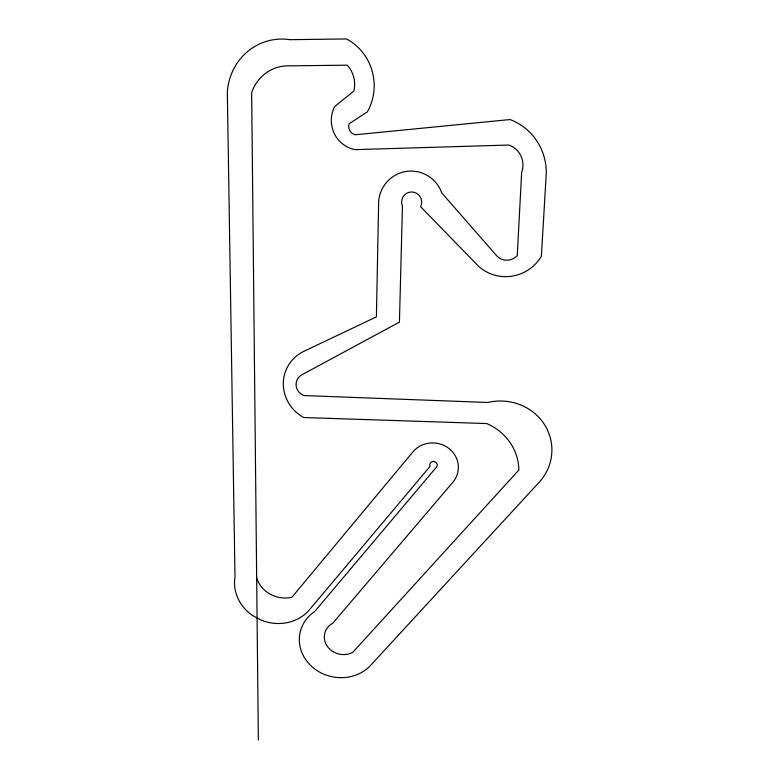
<?xml version="1.0" encoding="UTF-8"?>
<svg xmlns="http://www.w3.org/2000/svg" width="779" height="779" viewBox="0 0 779 779"><rect width="100%" height="100%" fill="white"/><g stroke="black" fill="none" stroke-linecap="round" stroke-linejoin="round"><path stroke-width="1.17" d="M258.346 740.05L251.656 92.594A41.784 39.846 73 0 1 290.187 65.835L347.259 65.183A27.479 26.243 79.8 0 1 353.832 91.124L334.717 106.46A29.446 28.443 81.5 0 0 355.049 149.636L508.755 145.03A21.598 21.023 -63.1 0 1 521.667 172.422L517.246 255.59A14.032 13.759 -39.9 0 1 495.95 254.918L441.839 193.017A32.961 32.591 85.8 0 0 378.584 205.461L376.403 316.858L302.797 351.835A38.901 37.275 24.2 0 0 283.313 384.31A38.901 37.275 24.2 0 0 303.674 417.525L486.768 423.562A54.773 51.774 1.3 0 1 518.872 470.049L352.741 652.374A18.638 16.826 11.8 0 1 327.18 646.132A18.638 16.826 11.8 0 1 332.906 623.073L453.446 481.549A25.512 24.159 5.1 0 0 447.818 447.643A25.512 24.159 5.1 0 0 412.12 452.833L291.921 597.24A28.395 25.95 17.4 0 1 256.671 578.028M402.461 206.172L399.423 322.136L302.768 374.3A12.006 11.481 25.9 0 0 296.069 384.982A12.006 11.481 25.9 0 0 303.713 395.547L487.781 402.47A51.95 49.243 -3.8 0 1 544.833 425.159A51.95 49.243 -3.8 0 1 537.89 483.652L370.22 665.782A40.304 36.35 12 0 1 310.587 665.402A40.304 36.35 12 0 1 314.765 611.437L435.665 468.043A3.768 3.574 5 0 0 436.746 463.301A3.768 3.574 5 0 0 431.819 461.879A3.768 3.574 5 0 0 430.018 466.417L310.159 608.935A41.988 38.22 17.5 0 1 260.614 619.899L252.464 615.429A41.988 38.22 17.5 0 1 234.995 577.044L227.341 91.971A58.961 56.088 73.3 0 1 290.148 39.68L346.48 38.95A51.648 49.32 79.2 0 1 367.279 111.913L349.041 123.832A8.52 8.238 80.5 0 0 355.253 134.777L510.031 119.547A57.977 56.633 -64.2 0 1 546.293 173.113L541.376 256.349A41.297 40.498 -43.6 0 1 478.705 266.399L420.602 206.708A10.146 10.03 86.5 0 0 411.925 191.985A10.146 10.03 86.5 0 0 402.461 206.172"/></g></svg>
